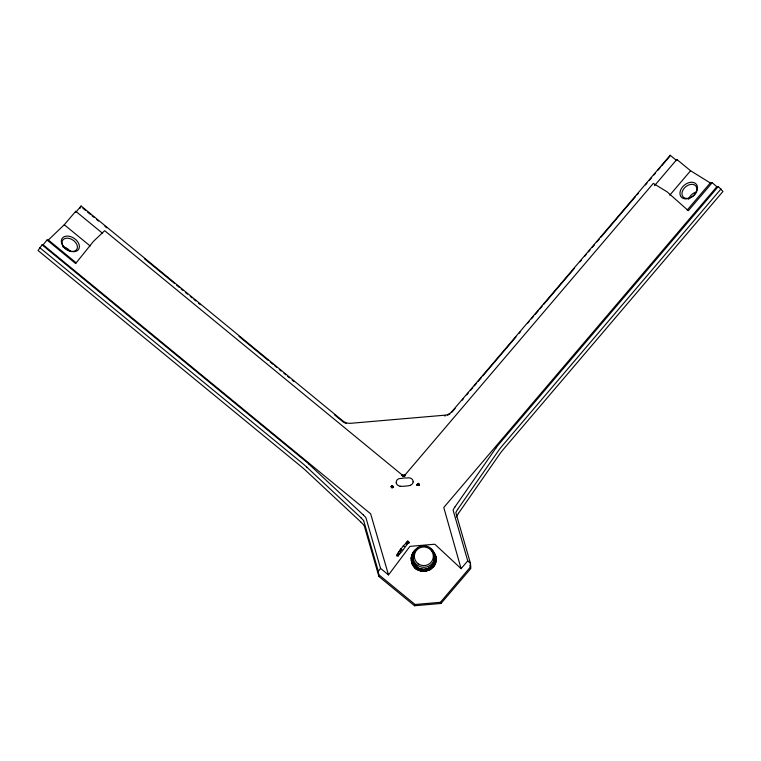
<?xml version="1.0" encoding="UTF-8"?>
<svg xmlns="http://www.w3.org/2000/svg" width="761" height="761" viewBox="0 0 761 761"><rect width="100%" height="100%" fill="white"/><g stroke="black" fill="none" stroke-linecap="round" stroke-linejoin="round"><path stroke-width="1.14" d="M434.246 555.188C439.639 575.953 404.69 572.776 413.822 553.437C410.788 555.777 410.664 567.326 414.926 566.194C413.994 563.026 410.95 558.222 413.67 554.293C404.433 583.335 452.291 569.532 430.726 549.09C450.417 570.17 407.002 582.003 413.689 554.284L411.939 559.05L412.89 565.185L414.174 564.186L412.7 559.792L413.052 556.025L412.757 562.921L414.422 566.679L416.533 569.076L417.389 567.62L413.727 563.349L417.133 568.163L422.612 570.855L425.827 571.092L425.589 569.399L430.108 567.991L432.533 566.336L435.397 562.17L436.005 558.013L435.292 554.912L434.179 555.188L434.864 558.964L433.513 564.586L430.983 567.563L427.492 569.238L424.638 569.77L419.91 569.038L416.59 567.154L414.174 564.186C415.934 568.724 424.733 573.071 427.663 569.827C429.271 566.878 436.576 564.729 435.929 559.078C436.557 559.953 435.758 560.353 434.988 559.972C433.846 559.858 434.626 563.568 433.199 564.272C429.651 570.76 419.834 571.473 415.268 565.718C418.074 569.428 423.268 571.616 427.787 570.179C432.077 568.828 427.463 570.607 425.78 570.845C423.687 570.978 421.575 570.731 419.587 570.065C410.35 567.135 409.038 553.342 417.513 548.738C412.129 550.935 409.837 558.308 412.082 563.216C414.06 562.959 412.862 561.085 412.728 559.744M425.599 569.58C431.259 570.208 433.123 561.314 435.378 561.095C436.101 565.556 428.671 570.122 423.677 569.637C423.049 571.292 425.171 571.93 424.657 570.037C429.642 568.99 436.281 564.453 436.005 558.013M419.035 484.557C416.847 483.853 417.418 485.537 418.455 485.118C420.376 485.337 416.933 481.951 418.731 484.205C418.94 487.126 418.54 481.808 417.342 484.538M418.293 485.442L417.428 484.586L418.103 483.368L418.95 485.014L418.198 483.435L417.247 484.9L418.864 485.271L416.914 484.976L418.664 485.413L417.133 484.805L418.293 485.461L417.447 484.805L418.959 484.919L418.417 483.587L417.894 484.605L418.683 485.09L418.797 483.882M360.685 521.846L306.36 471.097A14.621 1.351 38.8 0 0 300.69 466.17L38.05 250.512L42.074 244.842L43.13 244.833L47.001 240.01L75.634 263.525L93.479 241.351L104.676 230.697L402.426 475.178C404.005 477.099 405.889 475.321 405.033 474.95L653.299 183.382L667.159 191.886L688.344 210.702L712.21 182.669L716.814 186.759L718.289 186.55L722.95 191.468L503.972 448.648A14.621 1.988 -48.4 0 0 499.435 454.45L458.407 513.428M423.668 570.893L426.883 570.864L426.521 569.199L432.914 565.347L435.263 561.066L435.615 555.92L434.35 556.101L434.655 559.839L433.618 563.406L429.965 567.611L430.783 569.066M418.636 483.863C416.552 486.003 419.806 485.451 418.702 484.006M418.588 485.195L418.15 484.852M423.677 569.818L419.045 568.553L415.925 566.412L418.892 569.038L423.668 570.645L429.623 569.199L433.827 566.079L432.667 565.033L432.077 565.746L433.171 566.916L432.353 567.611L431.43 566.412M398.403 555.93L398.754 554.35L397.252 554.493M411.244 558.022C410.75 560.867 412.995 550.317 416.01 550.184C407.991 556.909 418.236 547.111 416.762 549.48M412.681 558.831C410.236 560.096 411.768 554.36 412.804 554.122C414.403 555.968 410.36 561.894 413.318 564.919L412.386 564.243L411.254 560.153L412.671 559.82L412.681 558.802L413.023 562.779L414.165 565.556L418.464 570.027L419.416 570.541L419.929 568.914L418.198 568.125L421.708 569.913L424.676 570.36L430.716 568.971M411.387 556.966L412.843 556.957L412.7 557.918L411.749 558.051L411.634 560.106L412.082 563.216L413.47 566.079L414.64 565.081L417.266 567.915M413.204 554.255C411.32 558.213 411.758 563.245 414.136 566.926M412.367 558.022C411.301 560.457 415.563 572.196 418.093 568.429C423.049 571.511 432.305 570.779 434.902 564.234C432.619 567.573 429.004 570.931 424.695 570.598M412.7 557.918L412.633 558.878L412.719 557.889C411.273 560.971 415.944 572.063 418.892 569.038C421.965 569.941 428.329 570.74 431.649 568.419M432.077 565.746L434.474 560.724L434.179 555.188C436.329 559.097 434.426 563.787 431.658 566.831M431.506 549.832L434.426 554.113L434.579 560.809M434.854 560.943L434.636 558.85L433.96 562.484L435.321 563.254L434.788 564.177L435.929 559.078M433.066 565.48L435.178 560.02L434.712 555.092L433.123 551.24L435.168 554.95L435.625 558.041L434.407 565.176M412.243 559.002L412.433 556.091L413.67 553.38L411.454 559.078L411.634 562.246L413.061 561.618L412.862 560.676L411.644 561.152M429.813 569.532C427.901 567.44 432.277 567.088 432.752 565.166C436.747 563.853 433.18 552.4 435.168 554.95M429.565 569.095L424.657 570.037L419.92 568.981C427.834 572.291 436.205 564.396 435.853 556.957M405.166 474.959L403.901 476.224L402.008 475.473L405.356 475.13L403.72 476.329M402.008 475.473L403.14 476.034L405.29 475.092L403.121 476.129L402.94 475.501L405.033 474.95L404.024 476.3L403.34 475.73L405.014 474.969M392.904 486.85C389.803 486.821 394.417 486.45 391.886 487.497C394.274 485.537 391.002 489.038 392.257 486.621C391.344 485.09 393.437 487.487 392.02 487.706C394.655 486.526 390.193 487.221 392.419 486.193C391.487 486.127 391.496 488.277 392.134 486.679C391.858 489.199 390.441 485.385 392.286 485.737C393.418 486.878 393.998 487.211 392.001 487.401C392.21 488.162 393.171 484.671 391.125 486.717M434.759 553.979C434.436 553.437 431.354 550.974 433.58 552.22C436.034 554.912 435.482 560.144 433.713 563.52C431.62 569.418 424.286 571.378 419.92 568.981M404.681 475.311L403.929 476.148L405.375 475.245M416.609 568.971C411.625 566.079 410.835 559.069 413.442 554.312M435.749 561.171L435.197 563.207L435.644 562.236L434.255 561.608L434.645 557.946L434.055 555.188L434.693 557.965L435.872 558.022M435.796 559.078L435.216 559.031L434.151 553.104M404.024 476.3L404.519 475.406L403.701 476.215M408.866 542.907L408.514 541.613C409.19 544.267 408.495 539.739 407.734 543.402M434.588 559.792L434.122 554.227L434.921 556.072M417.998 484.586L418.531 483.673L418.36 484.976M75.643 212.481L75.739 211.282L102.583 233.323M712.21 182.669L710.289 182.935L690.579 170.749L676.833 159.468L676.748 160.657L670.165 155.254L452.063 411.397A10.968 10.759 4.3 0 1 444.633 415.202L350.735 423.297A10.968 10.759 4.3 0 1 342.726 420.823L81.132 206.031L79.886 208.457M670.118 155.957L670.165 155.254M432.172 567.43L427.596 569.608L422.716 569.704M423.668 570.522L421.556 570.845L423.668 571.283C421.442 572.072 423.82 568.962 421.775 569.428M417.76 569.095L420.519 570.617L422.631 570.731M422.678 570.141L426.75 570.37M404.89 475.14C405.68 476.338 400.296 475.568 404.5 475.406M417.903 484.862L418.312 483.511L418.379 484.006M391.905 487.401L392.429 486.65L391.164 486.545L391.782 487.573L393.437 486.916L391.515 487.459M391.744 486.184C395.701 487.164 389.746 487.392 392.077 486.155C392.381 484.947 391.325 487.145 392.6 486.84C392.581 485.661 391.125 486.964 391.544 487.135M404.395 475.53L403.901 476.224L404.567 475.473L403.045 475.587L405.08 475.654L405.118 475.083M398.431 555.14L396.947 555.93L397.213 554.579M411.378 558.032L412.909 554.16L415.335 550.935C412.757 551.306 411.34 557.404 413.699 554.255M411.825 559.059L413.575 553.352L412.852 552.99M412.633 557.956L413.67 554.293M434.988 559.972L434.978 558.022M435.083 559.991L434.56 564.063M435.378 561.095L435.054 554.988M402.074 475.406L404.652 475.967L404.804 475.311M412.082 558.041L411.986 560.048M435.178 560.02L435.321 559.04M405.204 475.416C404.357 475.225 403.301 476.814 402.436 475.187M421.718 569.818L425.665 570.122M435.397 560.058L435.026 556.053M421.632 570.35L418.769 569.342M412.205 563.169C413.642 567.278 417.523 570.35 421.556 570.845M414.964 567.62C416.315 568.391 417.57 566.079 419.853 569.238M391.715 487.544L393.57 487.021L392.315 487.259M434.151 563.834L433.675 563.482L435.216 559.031M416.752 568.762L420.453 570.864L420.814 569.38L427.568 569.504L433.722 566.003M411.996 557.052L414.089 551.249M420.766 569.608L418.921 568.952M411.977 558.051L412.215 557.062M391.867 486.526C393.332 484.719 390.707 487.335 392.286 487.211M403.615 475.853L402.103 475.549L403.891 475.758L402.626 475.416M434.636 560.838L433.161 564.177L433.979 564.919M412.062 554.959C410.778 556.938 413.984 555.977 413.613 554.312C409.513 560.981 415.154 570.331 422.583 571.235M434.95 560.971L434.198 562.731M416.609 567.116L418.95 568.867L422.669 570.246L421.67 570.122M393.561 487.002L392.286 487.706L393.532 486.964L391.582 487.249M411.634 557.004L413.936 552.41L416.543 549.195M411.739 555.958L411.577 559.078M435.273 562.132L435.625 561.152M413.28 555.178C411.187 559.839 413.061 565.404 416.885 568.553M415.906 566.479L415.135 567.44L415.829 568.229M412.728 555.149L413.575 553.352M435.482 557.014L434.94 557.052L434.027 554.246L435.435 559.05L433.599 564.652M364.291 525.88L378.902 576.496L414.526 605.746L415.059 604.5L440.381 602.312L470.688 566.726L470.479 563.425L455.887 512.866A10.968 1.484 -48.7 0 1 457.713 509.356M433.97 562.503L433.675 563.482M434.636 562.969L435.045 562.056M411.863 555.987L412.177 554.997M413.565 554.322C410.369 560.828 414.65 569.171 421.527 570.969M392.552 486.954L393.437 487.04L392.41 487.173M412.957 553.047L412.348 553.932L415.934 550.098M434.845 563.064L432.086 567.335L427.739 570.065M434.35 562.826L432.21 565.984M412.519 555.092L413.014 554.198M398.726 554.408L397.366 554.265L397.879 553.323L399.202 553.456L397.927 553.247M407.487 543.858L402.217 551.154M416.495 567.335L413.718 563.378L412.833 564.015M433.77 563.568L430.726 567.04L431.401 568.125M413.822 553.437C410.426 557.689 411.768 563.578 415.306 567.249M415.82 566.631L414.64 565.081M392.429 487.468L391.858 487.725M434.35 563.949L432.609 566.422M434.674 564.12L432.885 566.669M412.804 554.122L413.48 553.314M412.69 554.084L415.411 550.993M391.268 486.888L392.067 486.983M454.878 507.054L495.906 448.086M457.589 509.461L498.617 450.493A10.968 1.503 -48.3 0 1 501.994 446.136L721 188.956M417.979 485.185L416.923 484.957L418.084 485.042M432.667 565.033L433.199 564.272M403.045 475.815C404.7 476.747 401.228 474.426 402.816 475.796M378.902 576.496L378.312 571.368L380.548 568.381L366.003 517.975A10.968 1.018 38.7 0 0 363.349 514.988M380.548 568.381L388.51 574.916L409.561 546.836A1.788 1.75 4.3 0 1 410.312 546.369A1.712 1.684 4.3 0 1 410.607 546.312L434.027 544.286A1.731 1.693 4.3 0 1 434.902 544.438L435.045 544.505A1.874 1.836 4.3 0 1 435.406 544.771L461.09 568.657L467.73 560.867L453.175 510.46A10.968 1.493 -48.3 0 1 454.85 507.083M418.426 483.711L417.713 483.701L418.969 484.824M433.78 564.786L429.508 568.981M433.323 565.699L431.249 567.934M413.175 553.161L414.469 551.544M416.21 567.744L415.059 566.051M402.265 475.549L402.778 475.549M434.084 564.985L428.605 569.447L423.668 570.408M434.189 565.052L430.307 568.343L425.637 569.913M47.001 240.01L48.362 240L64.276 224.742L75.739 211.282M76.328 211.672L81.132 206.031M452.015 412.101L455.097 408.476M462.032 400.334L463.573 398.526M466.655 394.902L468.196 393.095M470.507 390.374L472.819 387.663M474.36 385.856L476.671 383.135M478.212 381.328L481.294 377.703M482.835 375.896L515.977 336.98M519.059 333.356L520.6 331.549M527.535 323.396L529.076 321.589M531.397 318.878L533.708 316.157M535.249 314.35L538.331 310.726M539.872 308.918L542.184 306.207M543.725 304.39L574.555 268.186M579.949 261.851L581.49 260.043M584.572 256.419L586.113 254.612M588.424 251.901L589.965 250.084M592.277 247.373L594.588 244.652M596.9 241.941L599.211 239.23M600.752 237.413L635.435 196.69M636.976 194.873L638.517 193.066M645.452 184.923L646.993 183.106M649.304 180.395L651.616 177.674M653.927 174.963L655.468 173.156M657.78 170.435L660.091 167.724M661.632 165.908L669.347 156.861M654.508 185.694L676.833 159.468M669.785 195.168L690.579 170.749M687.193 210.065L710.289 182.935M716.814 186.759L443.777 507.492L461.09 568.657M718.289 186.55L499.311 443.73A10.968 1.532 -48.2 0 0 495.772 448.2M414.526 605.746L440.99 603.473L470.745 568.581L470.688 566.726M401.675 551.792L398.783 554.836M432.105 565.823L432.752 565.166M432.857 565.28L431.516 566.622M419.587 570.065L415.601 566.907L413.356 562.484M433.142 565.556L430.926 567.478M431.04 567.649L431.782 566.983M391.991 485.613C392.59 486.079 391.639 485.699 391.944 486.973M432.923 551.392L433.741 553.304M430.07 567.915L430.84 567.335M430.983 567.563L427.539 569.409L422.726 569.551L426.521 569.228M431.477 568.229L429.746 569.418M415.259 550.859L416.086 550.251M414.355 552.619L413.632 552.229L416.686 549.385L414.812 550.46L415.858 550.013M392.524 487.382L393.351 486.888L392.419 487.268M391.982 486.45L392.628 486.098L391.848 486.089M392.8 487.259L393.294 487.05L392.771 487.126M430.013 567.782L427.492 569.238M412.709 560.819L414.326 565.413L417.818 568.99M392.914 487.183L393.209 486.983M431.106 567.744C427.549 568.362 429.803 571.254 425.76 570.721M417.751 485.052L417.266 484.805M417.38 548.519L418.341 548.034M428.443 569.038L429.185 568.239M392.048 486.831L392.847 486.403L391.972 486.231M412.586 560.876L415.535 566.993M392.172 486.764L392.914 486.507L391.867 486.308M392.524 487.173L392.257 487.088M408.238 542.764L407.886 541.375L408.238 542.764L408.781 542.717L408.029 541.337L403.168 546.018L397.879 553.323L399.173 553.523M428.414 568.952L422.688 570.037M403.691 476.11L402.797 475.425M427.663 569.827L425.694 570.35M417.894 484.605L417.523 484.025L418.379 484.291M392.876 486.973L392.676 486.935M433.58 552.22L432.828 551.468L434.531 554.075L435.749 558.032M434.331 555.169L434.455 560.695M425.589 569.466L423.687 569.561M434.55 556.11L434.94 557.052M424.705 570.721L422.612 570.855M396.861 555.673L398.336 555.73M398.345 555.559L396.881 555.52L398.364 555.454M422.64 570.598L423.668 570.645M400.296 486.25L399.991 486.241A8.457 4.414 -3.8 0 1 396.386 483.349L396.319 482.855M417.37 484.367L418.16 484.5M417.228 484.919L417.323 484.985M392.039 486.526L392.771 486.736M422.726 569.551L423.677 569.637M423.668 571.15L420.576 570.37M421.756 569.58L422.707 569.77M421.689 570.008L417.076 568.258M420.804 569.447L421.737 569.732M434.455 556.976L434.474 556.11M419.625 569.951L420.614 570.255M421.651 570.236L418.892 569.038M418.988 484.69L417.646 483.806L418.854 484.281M421.594 570.598L416.343 567.573M418.569 484.824L417.466 484.139L417.741 484.557M434.693 557.965L434.617 558.802M419.739 569.608L417.18 568.077M419.663 569.837L417.865 568.886M419.035 568.629L419.91 569.038M418.084 483.739L418.436 484.586M418.569 569.789L419.501 570.303M418.978 568.8L416.562 567.211M417.703 569.209L415.991 568.039M417.304 567.849L418.093 568.429M417.228 567.991L415.725 566.755M416.952 568.448L415.392 567.164M82.92 208.238L85.67 210.502M87.505 212.015L90.255 214.269M92.091 215.782L93.926 217.285M96.685 219.549L98.521 221.051M104.942 226.331L106.778 227.834M144.409 258.74L174.707 283.606M176.533 285.118L179.292 287.373M181.128 288.885L182.963 290.388M185.713 292.652L187.548 294.155M190.307 296.419L192.143 297.932M193.979 299.434L195.815 300.947M198.564 303.201L200.4 304.714M238.954 336.362L268.319 360.486M270.155 361.989L272.914 364.253M274.75 365.756L276.585 367.268M279.335 369.523L281.17 371.035M283.929 373.29L285.765 374.802M287.601 376.305L289.437 377.817M292.186 380.072L294.022 381.584M334.412 414.745L342.669 421.527A10.968 10.759 4.3 0 0 343.354 422.041M64.276 224.742L90.226 246.041M48.362 240L76.1 262.773M43.13 244.833L370.636 513.799L388.51 574.916M42.074 244.842L304.714 460.5A10.968 1.065 38.6 0 1 309.194 464.334M39.8 247.686L302.44 463.335A10.968 1.037 38.7 0 1 306.778 467.092M378.712 574.65L415.059 604.5M392.115 485.718L392.895 486.707M467.73 560.867L470.479 563.425M308.966 464.2L363.292 514.95M306.693 467.035L361.009 517.784M418.322 484.462L417.875 483.644L418.436 484.767M432.648 551.601L433.285 552.41M413.68 565.937L414.326 566.764L412.319 563.121L411.749 560.086M418.255 484.243L417.922 483.397M433.104 552.505L432.562 551.668L433.837 553.257L433.38 552.353M414.393 565.347L414.926 566.194M413.061 561.618L414.517 565.223L413.099 562.731M413.48 563.625L413.927 564.472M440.381 602.312L440.99 603.473M413.68 563.444L414.089 564.329M413.994 564.424L412.7 559.792L413.014 561.675M434.426 554.113L434.826 555.054M412.757 562.921L412.043 559.04M408.857 543.24L408.505 541.708M469.775 565.204L470.422 567.459M363.72 520.809L378.312 571.368M412.224 561.009L412.548 561.941M411.758 562.208L411.454 559.078M435.035 557.052L435.168 558.041M435.254 556.006L435.368 557.033M360.514 521.742A14.621 1.351 39 0 1 364.234 525.832M360.819 517.661A10.968 1.008 39.1 0 1 363.644 520.752M410.483 485.356A7.81 1.256 -4.6 0 1 400.162 486.289M429.822 570.103A8.409 0.942 -50.6 0 1 434.892 564.881M456.372 516.966A14.621 1.979 -48.5 0 1 458.512 513.333M413.099 481.913A8.457 4.404 -3.8 0 1 410.369 485.347M413.213 481.865A7.81 5.527 -40.5 0 0 406.764 478.013A8.371 4.385 -3.9 0 0 401.494 478.431A7.829 5.317 33.3 0 0 396.186 482.816M62.545 246.716A8.409 5.717 33.4 0 1 70.297 251.339M688.61 199.23A8.409 5.945 -40.5 0 1 696.581 191.943M346.426 423.544A10.968 10.759 4.3 0 1 345.618 423.259M344.828 422.916A10.968 10.759 4.3 0 1 344.077 422.507M449.913 414.003A10.968 10.759 4.3 0 1 449.104 414.507M448.258 414.935A10.968 10.759 4.3 0 1 447.373 415.297M445.527 415.782A10.968 10.759 4.3 0 1 444.586 415.906M407.772 541.128L407.972 542.907L407.772 541.128M400.238 551.744L399.097 551.392L400.238 551.744M400.058 550.003L401.047 550.545L400.058 550.003M401.827 549.471L400.857 548.919L401.827 549.471M404.091 546.636L403.378 545.761L404.091 546.636M406.678 543.915L406.222 542.707L406.678 543.915M407.021 543.611L406.583 542.355L406.964 543.658M407.658 543.107L407.249 541.803L407.62 543.135M417.447 548.633L416.467 549.09L417.447 548.633M398.945 553.96L397.366 554.265L398.945 553.96M407.335 543.354L406.869 542.108L407.335 543.354M418.417 563.92A9.503 9.322 4.3 0 0 433.304 557.09A9.503 9.322 4.3 0 0 419.796 547.825A9.503 9.322 4.3 0 0 418.417 563.92M417.561 565.375A10.968 10.759 4.3 0 0 434.74 557.49A10.968 10.759 4.3 0 0 419.149 546.807A10.968 10.759 4.3 0 0 417.561 565.375M62.687 245.527A9.893 6.725 33.4 0 0 78.354 249.694A9.893 6.725 33.4 0 0 70.022 236.452A9.893 6.725 33.4 0 0 62.687 245.527M688.562 198.507A9.893 6.992 -40.5 0 0 696.429 184.371A9.893 6.992 -40.5 0 0 681.209 188.871A9.893 6.992 -40.5 0 0 688.562 198.507M63.23 246.203A8.409 5.717 33.4 0 0 76.547 249.732A8.409 5.717 33.4 0 0 69.479 238.478A8.409 5.717 33.4 0 0 63.23 246.203M689.276 198.117A8.409 5.945 -40.4 0 0 695.954 186.103A8.409 5.945 -40.4 0 0 683.017 189.927A8.409 5.945 -40.4 0 0 689.276 198.117"/></g></svg>
